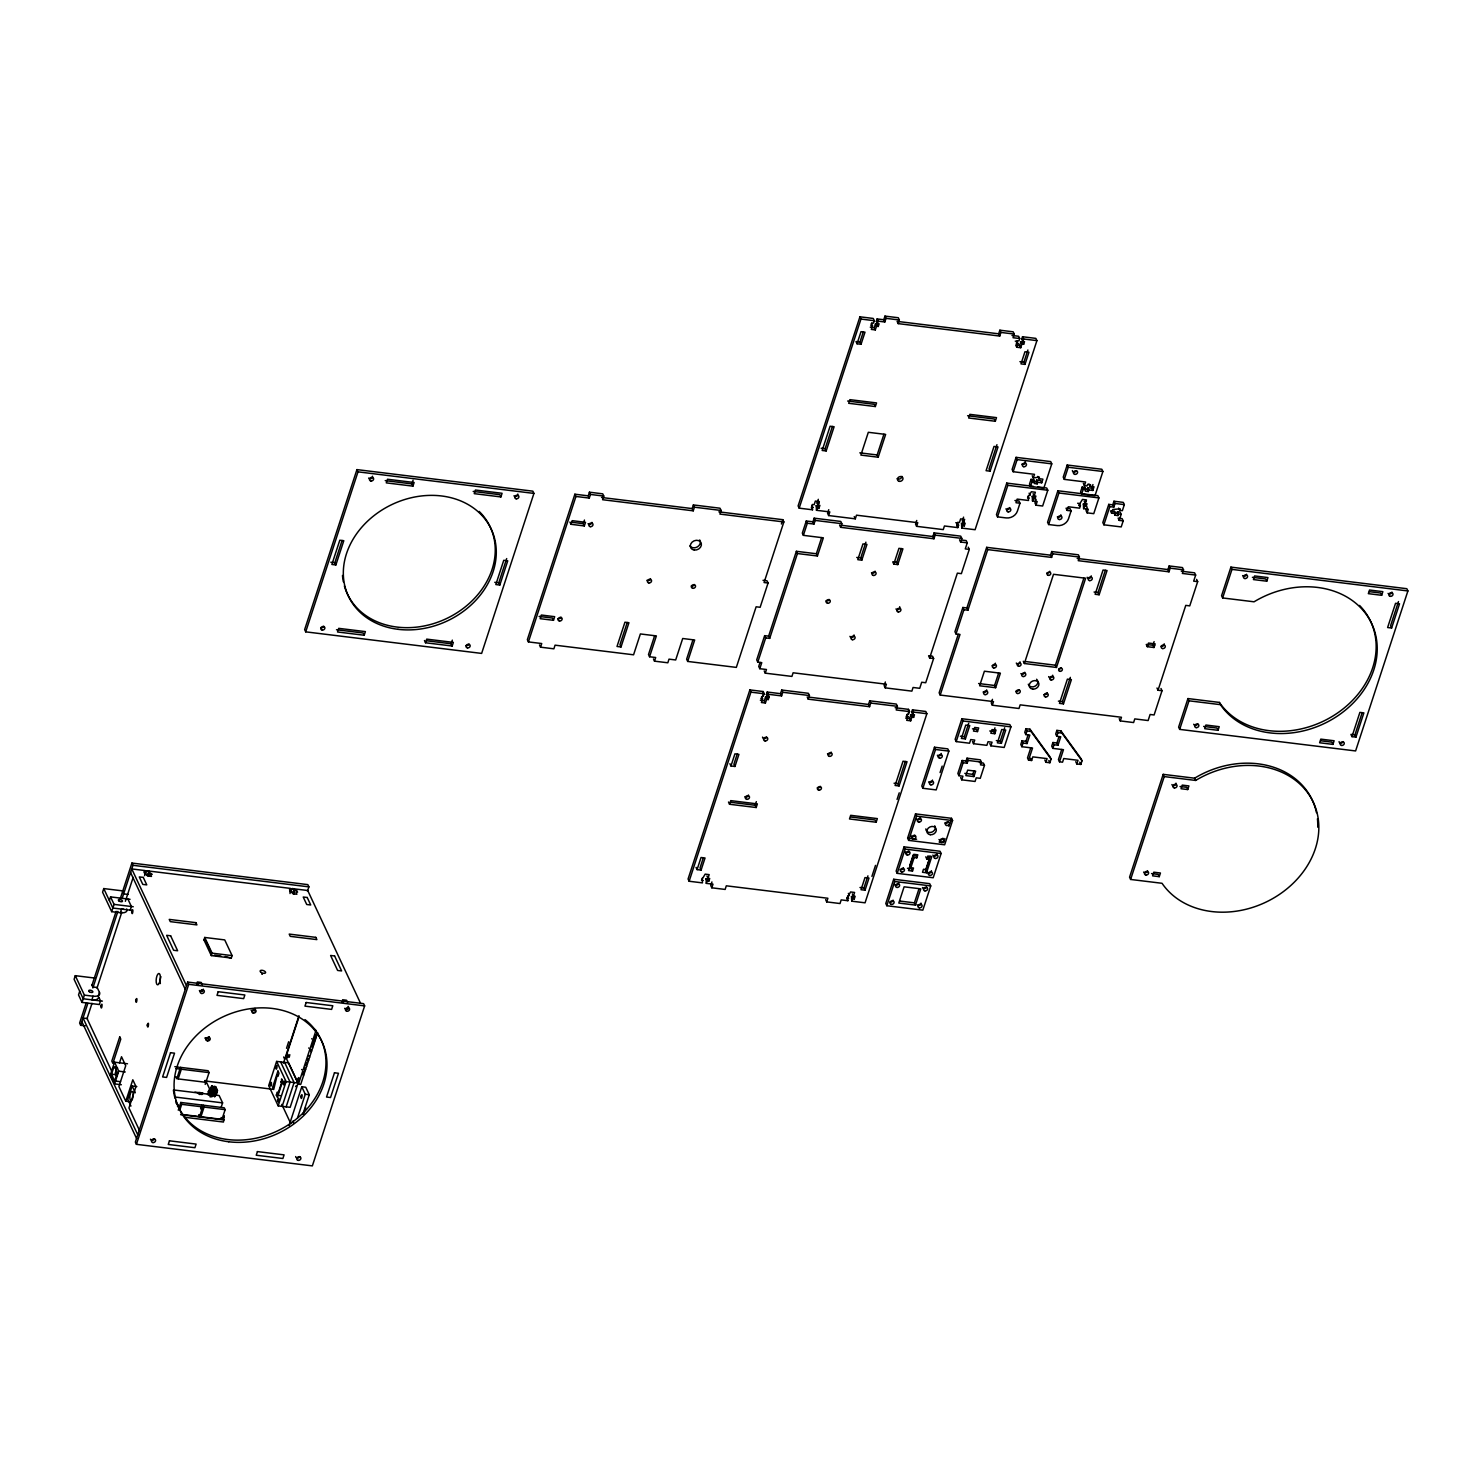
<?xml version="1.0" encoding="UTF-8"?>
<svg xmlns="http://www.w3.org/2000/svg" width="1482" height="1482" viewBox="0 0 1482 1482"><rect width="100%" height="100%" fill="white"/><g stroke="black" fill="none" stroke-linecap="round" stroke-linejoin="round"><path stroke-width="1.5" d="M314.814 1029.305L314.906 1030.398M292.158 1122.615L293.084 1121.096L293.621 1122.745M95.274 978.12L75.286 975.675L74.1 979.306L83.214 998.775L102.406 1001.128M123.747 891.015L103.759 888.57L102.573 892.201L111.687 911.671L120.338 912.727A9.318 4.261 18.1 0 0 126.73 908.929M79.713 991.291L78.527 994.922L82.029 1002.406L99.09 1004.5M109.372 900.556L110.557 896.906L130.046 899.296M82.029 1002.406L84.4 995.126L75.286 975.675M111.687 911.671L114.058 904.39L110.557 896.906M86.086 1003.277L79.62 1023.062L80.658 1025.303L85.234 1025.877M91.81 985.734L116.133 911.319M120.431 898.203L131.917 863.061L307.848 884.624L308.904 886.866L307.459 891.256M80.658 1025.303L87.846 1003.333M92.866 987.975L117.893 911.374M122.191 898.259L132.954 865.303L131.917 863.061M92.125 984.789L93.181 987.031L97.182 987.531L99.461 992.384A9.318 4.261 18.1 0 1 93.07 996.2L91.884 999.831A9.318 4.261 18.1 0 0 98.553 997.256M120.338 912.727L121.543 909.096A9.318 4.261 18.1 0 0 123.691 909.207M92.014 1003.333L87.049 1018.523L111.891 1071.579M96.978 988.123L121.82 912.134M125.359 901.297L133.158 877.4M98.257 996.034L99.461 992.384M99.35 1004.537L100.535 1000.887L98.794 997.145M130.194 910.152L131.379 906.521L127.878 899.037M144.625 875.695L145.106 870.564L131.768 868.934L186.473 985.715M148.96 871.045L148.478 876.177L148.96 871.045L290.509 888.403L290.027 893.535M127.508 1063.78L114.54 1062.186L110.39 1074.913L114.596 1083.898L121.339 1084.731M114.651 1080.952L111.502 1074.209L113.688 1067.559L115.17 1066.632L116.837 1074.283L114.651 1080.952L120.505 1081.675M119.486 1062.983L121.524 1056.74L125.729 1065.725L118.912 1086.565L125.785 1101.237L129.786 1101.737M114.596 1083.898L118.745 1071.171L114.54 1062.186M125.785 1101.237L132.806 1079.785L135.955 1086.528L128.953 1107.98L139.919 1131.396M136.826 1086.584L132.157 1086.01L127.804 1099.348L130.953 1106.072M187.658 982.084L135.362 1142.085L136.418 1144.326L312.35 1165.889L364.646 1005.889L363.609 1003.647L187.658 982.084L188.714 984.326L136.418 1144.326M356.94 469.609L304.644 629.609L305.7 631.851L481.631 653.414L533.928 493.413L532.872 491.172L356.94 469.609L357.996 471.85L305.7 631.851M203.942 939.866L204.738 937.458L224.727 939.903L232.1 955.612L231.303 958.039L211.315 955.594L203.942 939.866L205.276 940.033M335.877 564.957L343.805 540.708L339.804 540.226L331.875 564.457L335.877 564.957L334.839 562.715L342.101 540.485M211.315 955.594L212.111 953.167L204.738 937.458M205.201 1084.379L209.055 1072.616L208.165 1070.745L180.452 1067.355L176.821 1078.748L175.95 1076.877M204.998 1080.452L205.868 1082.323L178.155 1078.915L181.323 1069.226L180.452 1067.355M178.285 1110.222L180.804 1102.46L201.867 1105.035L202.756 1106.906L181.693 1104.331L180.804 1102.46M179.785 1110.148L181.693 1104.331M204.998 1082.582L205.665 1080.526L209.518 1088.751L208.851 1090.826M200.607 1108.925L201.867 1105.035M180.619 1114.279L199.588 1116.613L203.201 1105.202L224.264 1107.795L225.134 1109.666L221.967 1119.355L200.904 1116.78L200.033 1114.909M200.904 1116.78L204.09 1107.073L203.201 1105.202M208.184 1095.013L208.573 1093.809L207.424 1094.012M208.906 1094.513L211.685 1086.028L212.686 1086.158L210.444 1094.198M209.166 1095.031L211.685 1086.028M210.611 1092.512L212.686 1086.158M209.999 1096.828C209.722 1094.272 214.445 1085.973 212.778 1088.344M212.148 1092.197L213.519 1087.955M211 1096.958L214.686 1086.399L215.927 1087.047L214.686 1086.399M211.537 1096.513C212.815 1087.695 216.335 1088.14 212.537 1096.624M412.922 486.152L414.126 482.502L387.469 479.242L386.283 482.873L412.922 486.152L411.885 483.892L413.07 480.261M212.852 1093.29L214.927 1086.917M212.296 1096.106L214.371 1089.752M213.445 1094.55L215.52 1088.196L216.52 1088.325L214.279 1096.347M213.686 1095.087L215.52 1088.196M364.202 635.241L365.387 631.61L338.73 628.349L337.544 631.98L364.202 635.241L363.146 632.999L336.488 629.739M214.538 1096.884C214.816 1091.122 219.317 1086.602 216.224 1094.883M215.279 1096.476L217.372 1090.104M221.263 1106.924L222.596 1102.867L219.151 1095.531L174.098 1090.011M294.381 888.867L293.899 893.998L294.381 888.867L307.719 890.497L360.459 1003.11M223.504 1117.798L224.171 1115.742L223.467 1122.041L184.546 1117.261M276.615 1061.408L268.687 1085.658L278.171 1105.868L290.157 1107.332L298.086 1083.083L288.62 1062.872L276.615 1061.408L286.082 1081.619L278.171 1105.868M286.526 1048.274L288.657 1041.735M283.414 1063.261L298.956 1015.707M298.493 1018.449L285.804 1057.24L298.438 1084.176L300.698 1084.454L317.648 1032.621M276.319 1095.124L277.301 1092.086L278.005 1093.586L281.339 1083.416L281.617 1078.877L282.673 1081.119L277.375 1097.365L276.319 1095.124L280.32 1095.606M425.519 642.762L426.705 639.131L453.362 642.391L452.177 646.022L425.519 642.762L424.463 640.52M282.154 1106.35L290.083 1082.101L280.617 1061.89M286.156 1106.85L294.084 1082.601L284.618 1062.39M298.438 1084.176L316.036 1030.305M289.101 1125.56L301.772 1086.769L305.774 1087.251L309.275 1094.735L302.939 1114.131M452.177 646.022L451.121 643.781L452.306 640.15M297.53 1117.947L305.273 1094.253L301.772 1086.769M500.897 496.933L502.083 493.284L475.426 490.023L474.24 493.654L500.897 496.933L499.842 494.692L473.184 491.413M303.625 1113.834L305.663 1107.61M499.823 585.057L507.752 560.807L503.75 560.307L495.822 584.556L499.823 585.057L498.767 582.797L506.696 558.566M574.886 494.21L575.942 496.451L589.28 498.082L588.224 495.84L574.886 494.21L527.351 639.668L528.407 641.91L541.727 643.54L540.541 647.171L553.879 648.82L555.065 645.17L633.574 654.803L640.372 633.944L656.378 635.908L649.561 656.767L655.692 657.508L654.507 661.157L667.826 662.787L669.012 659.138L675.681 659.972L682.702 638.501L694.688 639.983L687.685 661.435L736.332 667.4L756.135 606.786L760.136 607.287L768.065 583.037L767.009 580.796L763.008 580.296M528.407 641.91L575.942 496.451M570.996 524.295L572.182 520.664L585.52 522.294L584.334 525.943L570.996 524.295L569.94 522.053M588.224 495.84L589.41 492.191L602.748 493.839L603.785 496.081L602.6 499.712L693.243 510.827L694.428 507.196L693.372 504.936L720.03 508.215L721.086 510.456L719.9 514.087L783.867 521.942L764.064 582.537L768.065 583.037M589.28 498.082L590.466 494.451L589.41 492.191M584.334 525.943L583.278 523.683L584.464 520.052M553.49 620.31L554.676 616.679L541.338 615.03L540.152 618.679L553.49 620.31L552.434 618.068L539.096 616.419M627.238 622.496L619.958 644.707L621.014 646.967L617.012 646.467L624.941 622.218L628.942 622.718L621.014 646.967M693.243 510.827L692.187 508.585L693.372 504.936M654.636 635.741L648.505 654.507L649.561 656.767M692.946 639.872L686.629 659.194L687.685 661.435M781.403 524.017L782.811 519.682L718.844 511.846M876.51 326.262L878.233 326.466L877.177 324.225L875.454 324.021L876.51 326.262L875.306 329.893L871.323 329.412L872.509 325.762L870.897 325.577L871.768 322.909L873.509 323.113L874.306 320.705L873.25 318.445L859.931 316.815L798.113 505.918L799.168 508.159L812.507 509.789L812.247 505.121M799.168 508.159L860.968 319.056L859.931 316.815M857.041 343.787L861.005 331.672L865.006 332.172L861.042 344.287L857.041 343.787L856.003 341.545L859.986 342.046L861.042 344.287M826.178 450.954L834.107 426.723L830.105 426.223L822.177 450.472L826.178 450.954L825.122 448.713L832.402 426.483M859.986 342.046L863.302 331.931M764.638 635.667L765.694 637.908L769.695 638.39L768.639 636.149L764.638 635.667L756.709 659.898L757.765 662.158L761.767 662.639L759.784 668.697L766.453 669.512L765.268 673.161L791.925 676.422L793.111 672.791L886.403 684.221L885.217 687.852L911.875 691.131L913.06 687.481L919.729 688.315L921.711 682.239L925.713 682.739L933.623 658.49L932.586 656.248L928.584 655.748L929.64 658.008L933.623 658.49M757.765 662.158L765.694 637.908M766.602 699.374L768.324 699.578L767.268 697.337L765.546 697.114L766.602 699.374L765.397 703.005L761.415 702.524L762.6 698.874L760.859 698.67L764.267 693.78L763.211 691.538L749.873 689.908L688.074 879.011L689.13 881.253L702.449 882.883L702.19 878.215M760.062 662.417L758.728 666.455L759.784 668.697M768.639 636.149L796.371 551.304L816.36 553.749L817.416 555.991L797.427 553.546L796.371 551.304M806.282 520.997L807.32 523.239L813.988 524.054L812.933 521.812L806.282 520.997L802.318 533.112L803.374 535.354L823.362 537.818L817.416 555.991M689.13 881.253L750.929 692.15L749.873 689.908M769.695 638.39L797.427 553.546M803.374 535.354L807.32 523.239M697.077 869.619L701.042 857.504L705.043 857.985L701.079 870.119L697.077 869.619L696.04 867.378M730.959 765.972L734.924 753.856L738.925 754.357L734.961 766.472L730.959 765.972L729.904 763.73M875.306 329.893L874.269 327.652L875.454 324.021M878.233 326.466L879.104 323.798L877.381 323.595L876.325 321.353L877.122 318.926L883.772 319.741L884.828 321.983L878.159 321.168L877.122 318.926M816.23 505.621L817.286 507.863L819.027 508.067L817.971 505.825L816.23 505.621L816.489 510.29L829.827 511.92L828.642 515.551L855.299 518.83L856.485 515.18L917.784 522.701L916.598 526.332L943.256 529.611L944.442 525.98L957.78 527.611L958.576 525.184L957.52 522.942L955.779 522.72M819.027 508.067L819.898 505.399L818.157 505.195L817.101 502.954L818.305 499.304M816.489 510.29L817.286 507.863M817.971 505.825L819.342 501.564L815.359 501.064L814.155 504.714L812.432 504.491L811.451 507.548L812.507 509.789M877.177 324.225L878.159 321.168M812.933 521.812L814.137 518.181L840.794 521.442L841.832 523.683L840.646 527.314L933.956 538.763L935.142 535.132L934.086 532.872L960.744 536.151L961.799 538.392L960.614 542.023L967.264 542.838L965.282 548.896L969.284 549.396L961.373 573.645L957.372 573.145L929.64 658.008M703.339 857.763L700.041 867.859L701.079 870.119M737.202 754.116L733.905 764.23L734.961 766.472M813.988 524.054L815.174 520.423L814.137 518.181M883.772 319.741L884.976 316.111L898.296 317.741L899.352 319.982L898.166 323.613L999.72 336.062L1000.906 332.431L999.868 330.19L1013.188 331.82L1014.244 334.061L1013.058 337.711L1019.709 338.526L1018.931 340.953L1017.189 340.73L1016.319 343.398L1017.912 343.602L1016.726 347.233L1020.727 347.714L1021.913 344.083L1020.857 341.842L1022.599 342.046L1023.654 344.306L1021.913 344.083M763.211 691.538L763.471 696.207M884.828 321.983L886.014 318.352L884.976 316.111M729.533 804.263L730.719 800.632L757.376 803.892L756.191 807.523L729.533 804.263L728.496 802.021M706.062 878.696L707.118 880.938L708.841 881.142L707.785 878.9L706.062 878.696L706.321 883.365L712.99 884.18L711.805 887.811L725.124 889.441L726.31 885.81L827.882 898.259L826.697 901.89L840.016 903.538L841.202 899.889L847.871 900.704L847.611 896.036M765.397 703.005L764.36 700.764L765.546 697.114M768.324 699.578L769.195 696.91L767.472 696.707L766.416 694.465L767.213 692.038L780.532 693.669L781.588 695.91L768.25 694.28L767.213 692.038M706.321 883.365L707.118 880.938M707.785 878.9L709.174 874.639L705.173 874.139L701.523 880.252L703.246 880.456M767.268 697.337L768.25 694.28M828.771 509.678L827.586 513.309L828.642 515.551M708.841 881.142L709.711 878.474L707.988 878.27L706.933 876.029M816.36 553.749L821.639 537.577M711.934 881.938L710.749 885.569L711.805 887.811M780.532 693.669L781.718 690.038L808.375 693.298L809.431 695.54L808.246 699.171L869.563 706.692L870.749 703.061L869.693 700.819L896.351 704.08L897.407 706.321L896.202 709.971L909.54 711.601L906.15 716.473L907.873 716.695L906.688 720.326L910.689 720.808L911.875 717.177L910.819 714.935L912.56 715.139L913.616 717.381L911.875 717.177M875.343 406.55L876.547 402.919L849.89 399.658L848.686 403.289L875.343 406.55L874.306 404.308L847.648 401.048M781.588 695.91L782.774 692.279L781.718 690.038M756.191 807.523L755.153 805.282L756.339 801.651M878.196 457.216L885.643 434.411L868.322 432.299L860.875 455.085L878.196 457.216L877.159 454.955L883.92 434.245M861.802 560.177L866.951 544.413L862.95 543.931L857.8 559.677L861.802 560.177L860.746 557.936L865.896 542.171M893.794 564.086L898.944 548.34L902.927 548.822L897.777 564.586L893.794 564.086L892.738 561.845L896.74 562.345L897.777 564.586M896.74 562.345L901.241 548.544M916.747 520.46L915.561 524.091L916.598 526.332M869.563 706.692L868.508 704.45L869.693 700.819M999.72 336.062L998.664 333.82L999.868 330.19M885.347 681.979L884.161 685.61L885.217 687.852M933.956 538.763L932.9 536.521L934.086 532.872M961.522 523.424L962.578 525.665L964.3 525.888L963.244 523.646L961.522 523.424L961.781 528.092L975.1 529.722L1036.918 340.619L1035.862 338.378L1022.524 336.747L1021.746 339.174L1022.784 341.416L1024.525 341.638L1023.654 344.306M964.3 525.888L965.171 523.22L963.448 522.998L962.392 520.756L963.578 517.125M1020.727 347.714L1019.672 345.473L1020.857 341.842M995.311 421.259L996.497 417.628L969.839 414.349L968.654 417.998L995.311 421.259L994.255 419.017L967.598 415.738M961.781 528.092L962.578 525.665M963.244 523.646L964.634 519.367L960.632 518.885L959.447 522.516L957.705 522.294L956.724 525.35L957.78 527.611M1022.599 342.046L1023.58 338.989L1022.524 336.747M895.165 707.711L908.485 709.359L908.744 714.028M847.871 900.704L846.815 898.462L850.594 891.96L854.595 892.46L853.206 896.721L854.262 898.981L852.52 898.759L851.483 896.517L853.206 896.721M996.96 444.693L989.031 468.923L990.087 471.183L986.086 470.683L994.014 446.434L998.016 446.934L990.087 471.183M1024.988 364.387L1028.953 352.253L1024.951 351.771L1020.987 363.887L1024.988 364.387L1023.932 362.145L1027.897 350.011M851.483 896.517L851.742 901.186L865.062 902.816L926.861 713.713L925.824 711.471L912.486 709.841L911.689 712.268L912.745 714.509L914.487 714.732L913.616 717.381M910.689 720.808L909.633 718.566L910.819 714.935M876.158 822.232L877.344 818.601L850.687 815.322L849.501 818.972L876.158 822.232L875.102 819.991L850.668 816.99M851.742 901.186L852.52 898.759M912.56 715.139L913.542 712.082L912.486 709.841M854.262 898.981L855.133 896.314L853.391 896.091L852.354 893.85M865.025 890.2L868.989 878.085L864.988 877.603L861.023 889.719L865.025 890.2L863.969 887.959L867.933 875.843M899.092 785.96L907.021 761.711L903.02 761.229L895.091 785.479L899.092 785.96L898.055 783.719L905.317 761.489M871.916 876.381L875.51 865.395M897.073 799.428L899.222 792.833M962.874 607.472L963.93 609.713L967.931 610.195L966.875 607.953L962.874 607.472L954.945 631.702L956.001 633.963L960.003 634.444L940.199 695.058L993.514 701.597L992.329 705.228L1018.986 708.489L1020.172 704.858L1121.466 717.269L1120.281 720.919L1133.6 722.549L1134.786 718.9L1148.124 720.548L1150.106 714.472L1154.108 714.972L1162.018 690.723L1160.98 688.482M956.001 633.963L963.93 609.713M1033.417 486.374L1006.76 483.095L996.46 514.625L997.516 516.866L1006.167 517.922A9.318 7.614 -25.1 0 0 1017.412 511.105L1019.987 503.232L1018.931 500.99L1014.929 500.49M958.243 634.37L939.143 692.816L940.199 695.058M966.875 607.953L986.679 547.34L1050.534 555.176L1051.59 557.417L987.734 549.6L986.679 547.34M1037.715 482.28L1037.196 483.854L1034.269 483.502L1033.732 479.686L1031.064 479.353L1029.471 484.206L1030.527 486.448L1043.847 488.078L1051.775 463.847L1050.719 461.587L1016.078 457.345L1012.113 469.461L1013.169 471.721L1034.492 474.333L1033.306 477.964L1039.419 477.074L1038.901 478.649L1042.902 479.149L1041.716 482.78L1037.715 482.28L1036.659 480.038L1040.66 480.538L1041.716 482.78M997.516 516.866L1007.816 485.336L1006.76 483.095M967.931 610.195L987.734 549.6M1013.169 471.721L1017.134 459.587L1016.078 457.345M934.475 747.224L921.804 786.016L922.86 788.276L936.179 789.906L948.869 751.115L947.813 748.873L934.475 747.224L935.531 749.484L922.86 788.276M893.702 879.252L885.791 903.501L886.829 905.743L922.823 910.152L930.752 885.921L929.696 883.661L893.702 879.252L894.758 881.494L886.829 905.743M904.076 846.852L896.147 871.083L897.203 873.343L933.197 877.752L941.107 853.502L940.07 851.261L904.076 846.852L905.132 849.093L897.203 873.343M907.614 838.145L915.524 813.896L951.518 818.305L952.574 820.546L944.645 844.796L908.651 840.387L907.614 838.145L916.598 839.238M908.651 840.387L916.58 816.137L915.524 813.896M1030.527 486.448L1032.12 481.594L1031.064 479.353M1033.732 479.686L1033.213 481.261L1036.14 481.613L1037.196 483.854M1028.249 495.822L1028.508 500.49L1017.171 499.101L1015.985 502.731L1019.987 503.232M1029.305 498.063L1027.563 497.859L1031.361 491.765L1035.362 492.246L1033.973 496.526L1035.029 498.767L1033.287 498.563L1032.25 496.303L1033.973 496.526M913.116 855.262L909.781 865.451L910.837 867.692L913.505 868.026L912.504 871.045L908.503 870.564L913.82 854.317L917.821 854.818L916.821 857.837L914.153 857.504L913.116 855.262L915.765 855.596L916.821 857.837M940.07 772.567L942.182 766.101M1036.14 481.613L1036.659 480.038M910.837 867.692L914.153 857.504M1032.25 496.303L1032.509 500.972L1037.178 501.546L1035.974 505.195L1042.643 506.01L1047.793 490.246L1046.737 488.004L1037.863 486.911M1032.509 500.972L1033.287 498.563M961.892 718.733L955.149 739.333L956.205 741.593L969.543 743.223L970.729 739.574L974.73 740.074L973.526 743.705L986.864 745.335L988.049 741.704L992.051 742.204L990.865 745.835L1004.185 747.465L1010.928 726.865L1009.872 724.605L961.892 718.733L962.948 720.974L956.205 741.593M1035.029 498.767L1035.899 496.1L1034.177 495.896L1033.121 493.636M1036.122 499.304L1034.936 502.935L1035.974 505.195M965.393 738.925L969.747 725.587L965.745 725.106L961.392 738.444L965.393 738.925L964.337 736.684L968.691 723.346M929.492 859.393L926.824 859.06L927.806 856.04L931.808 856.522L926.509 872.768L922.508 872.268L923.49 869.249L926.157 869.582L929.492 859.393L928.436 857.152M915.468 905.094L920.785 888.848L904.113 886.81L898.814 903.057L915.468 905.094L914.413 902.853L919.062 888.644M930.103 856.318L925.453 870.527L926.509 872.768M962.114 760.488L963.152 762.73L967.153 763.23L966.097 760.988L962.114 760.488L957.872 773.456L958.91 775.697L962.911 776.197L961.725 779.828L975.063 781.459L976.249 777.828L980.25 778.328L984.474 765.342L983.437 763.1L979.435 762.619M958.91 775.697L963.152 762.73M966.097 760.988L967.024 758.191L980.343 759.821L981.399 762.063L980.491 764.86L984.474 765.342M967.153 763.23L968.061 760.433L967.024 758.191M977.49 731.589L978.676 727.958L974.693 727.458L973.489 731.089L977.49 731.589L976.453 729.348L972.451 728.848M1087.232 506.974L1086.047 510.605L1087.103 512.846L1093.753 513.661L1098.903 497.915L1097.866 495.673L1057.87 490.764L1047.57 522.275L1048.626 524.535L1057.296 525.591A9.318 7.614 -25.1 0 0 1068.522 518.774L1071.097 510.901L1070.06 508.641L1066.058 508.159L1067.096 510.401L1071.097 510.901M995.645 687.722L1000.387 673.18L984.4 671.216L979.639 685.777L995.645 687.722L994.589 685.481L998.664 673.013M944.905 838.516L943.589 842.554L939.088 841.998M948.869 826.382L951.518 818.305M1088.825 489.949L1088.307 491.524L1085.38 491.172L1084.843 487.356L1082.175 487.022L1080.6 491.876L1081.638 494.117L1094.976 495.748L1102.904 471.498L1101.848 469.257L1067.188 465.015L1063.224 477.13L1064.28 479.371L1085.602 482.002L1084.416 485.633L1087.084 485.948L1087.603 484.373L1090.53 484.744L1090.011 486.318L1094.012 486.8L1092.827 490.449L1088.825 489.949L1087.769 487.708L1091.771 488.189L1092.827 490.449M1048.626 524.535L1058.926 493.006L1057.87 490.764M992.458 699.337L991.273 702.987L992.329 705.228M1064.28 479.371L1068.244 467.256L1067.188 465.015M973.878 776.587L975.656 771.14L967.653 770.158L965.875 775.605L973.878 776.587L972.822 774.345L974.007 770.714M1050.534 555.176L1051.72 551.545L1078.377 554.805L1079.433 557.047L1078.248 560.678L1169.002 571.811L1170.187 568.18L1169.15 565.939L1182.469 567.569L1183.525 569.81L1182.34 573.441L1195.659 575.072L1193.677 581.148L1197.678 581.629L1189.75 605.879L1185.767 605.378L1158.035 690.242L1162.018 690.723M994.83 733.72L996.015 730.07L992.014 729.589L990.828 733.22L994.83 733.72L993.774 731.46L994.959 727.829M1051.59 557.417L1052.776 553.786L1051.72 551.545M1067.096 510.401L1068.3 506.77L1079.618 508.159L1080.415 505.733L1079.359 503.491L1077.636 503.269M1024.358 663.51L1053.517 574.294L1085.639 578.239L1056.481 667.456L1024.358 663.51L1023.302 661.268M1001.387 743.334L1005.741 730.015L1001.739 729.514L997.386 742.852L1001.387 743.334L1000.331 741.093L1004.685 727.755M1081.638 494.117L1083.231 489.264L1082.175 487.022M1084.843 487.356L1084.324 488.93L1087.251 489.282L1088.307 491.524M1087.251 489.282L1087.769 487.708M1083.361 503.973L1084.416 506.214L1086.139 506.436L1085.102 504.195L1083.361 503.973L1083.62 508.641L1088.288 509.215L1087.103 512.846M1083.62 508.641L1084.416 506.214M1086.139 506.436L1087.01 503.769L1085.287 503.547L1086.473 499.916L1082.471 499.434L1078.674 505.51L1080.415 505.733M1091.771 488.189L1092.956 484.558M1021.987 740.833L1020.802 744.464L1021.858 746.706L1032.528 748.021L1028.564 760.136L1031.62 760.507L1032.806 756.876L1047.07 758.617L1045.884 762.267L1049.886 762.748L1051.071 759.117L1050.016 756.876L1029.953 729.2L1025.952 728.699L1024.766 732.33L1025.822 734.59L1029.823 735.072L1027.045 743.556L1023.043 743.075L1021.987 740.833L1025.989 741.315L1027.045 743.556M1021.858 746.706L1023.043 743.075M1025.822 734.59L1027.007 730.941L1025.952 728.699M1025.989 741.315L1028.063 734.942M1056.481 667.456L1055.425 665.214L1083.861 578.165M1108.777 504.38L1109.814 506.622L1113.816 507.122L1112.76 504.862L1108.777 504.38L1102.83 522.553L1103.886 524.813L1121.207 526.925L1123.189 520.867L1122.133 518.626L1118.132 518.126L1119.188 520.386L1123.189 520.867M1030.805 747.78L1027.508 757.895L1028.564 760.136M1103.886 524.813L1109.814 506.622M1112.76 504.862L1113.964 501.231L1123.282 502.379L1124.338 504.621L1122.356 510.679L1119.688 510.364L1118.632 508.104M1119.188 520.386L1121.17 514.328L1120.114 512.068L1117.447 511.753L1117.984 515.569L1115.057 515.217L1115.576 513.624L1111.574 513.143L1112.76 509.512L1120.207 508.789L1119.688 510.364M1113.816 507.122L1115.001 503.472L1113.964 501.231M1115.057 515.217L1114.52 511.383L1110.518 510.901L1111.574 513.143M1117.984 515.569L1117.447 511.753M1063.465 703.857L1071.393 679.627L1067.392 679.127L1059.463 703.376L1063.465 703.857L1062.409 701.616L1070.337 677.367M1099.125 594.764L1107.054 570.514L1103.053 570.033L1095.124 594.282L1099.125 594.764L1098.069 592.522L1105.331 570.292M1052.924 742.501L1051.738 746.131L1052.794 748.373L1063.465 749.688L1059.5 761.804L1062.557 762.193L1063.743 758.543L1078.007 760.303L1076.821 763.934L1080.823 764.434L1082.008 760.785L1080.952 758.543L1060.89 730.867L1056.888 730.385L1055.703 734.016L1056.759 736.258L1060.76 736.758L1057.981 745.242L1053.98 744.742L1052.924 742.501L1056.925 742.982L1057.981 745.242M1052.794 748.373L1053.98 744.742M1056.759 736.258L1057.944 732.627L1056.888 730.385M1056.925 742.982L1059 736.628M1061.742 749.466L1058.444 759.562L1059.5 761.804M1169.002 571.811L1167.946 569.57L1169.15 565.939M1147.309 646.689L1148.494 643.058L1155.163 643.873L1153.978 647.504L1147.309 646.689L1146.253 644.448L1152.922 645.263L1153.978 647.504M1152.922 645.263L1154.108 641.632M1163.185 774.345L1129.562 877.196L1130.618 879.456L1162.036 883.291A86.049 70.302 -25.1 0 0 1275.131 897.166A86.049 70.302 -25.1 0 0 1308.754 794.296A86.049 70.302 -25.1 0 0 1195.659 780.44L1164.241 776.587L1163.185 774.345L1194.603 778.198A86.049 70.302 -25.1 0 1 1316.479 812.655M1187.953 698.559L1178.616 727.143L1179.672 729.385L1355.604 750.948L1407.9 590.947L1406.844 588.706L1230.912 567.124L1221.576 595.708L1222.631 597.95L1254.05 601.803A86.049 70.302 -25.1 0 1 1367.145 615.66A86.049 70.302 -25.1 0 1 1333.522 718.529A86.049 70.302 -25.1 0 1 1220.427 704.654L1189.009 700.819L1187.953 698.559L1219.371 702.412A86.049 70.302 -25.1 0 0 1337.69 712.898A86.049 70.302 -25.1 0 0 1359.55 605.434M1130.618 879.456L1164.241 776.587M1179.672 729.385L1189.009 700.819M1222.631 597.95L1231.968 569.384L1230.912 567.124M1159.257 876.659L1160.443 873.009L1153.793 872.194L1152.588 875.843L1159.257 876.659L1158.202 874.417L1151.551 873.583M1187.73 789.554L1188.916 785.923L1182.247 785.108L1181.061 788.739L1187.73 789.554L1186.674 787.312L1180.005 786.497M1218.037 730.311L1219.223 726.68L1205.903 725.031L1204.718 728.681L1218.037 730.311L1216.981 728.07L1203.662 726.421M1266.777 581.203L1267.962 577.572L1254.624 575.942L1253.439 579.573L1266.777 581.203L1265.721 578.962L1252.401 577.332M1332.929 744.39L1334.115 740.759L1320.795 739.129L1319.61 742.76L1332.929 744.39L1331.873 742.149L1320.777 740.778M1381.669 595.301L1382.854 591.651L1369.516 590.021L1368.331 593.652L1381.669 595.301L1380.613 593.041L1369.498 591.688M1351.973 736.647L1359.883 712.397L1363.885 712.879L1355.956 737.128L1351.973 736.647L1350.917 734.387L1354.918 734.887L1355.956 737.128M1354.918 734.887L1362.18 712.657M1398.489 601.544L1390.561 625.793L1391.617 628.035L1387.615 627.534L1395.544 603.304L1399.545 603.785L1391.617 628.035M315.036 1035.196L315.166 1036.826L315.203 1035.492M312.017 1044.421C312.387 1048.886 311.961 1040.79 313.332 1045.829M296.363 1085.602L295.585 1086.621M289.805 1054.665L289.249 1057.259M303.05 1072.542L303.217 1073.69M306.181 1064.521L306.422 1063.335M886.014 318.352L899.352 319.982M1000.906 332.431L1014.244 334.061M998.664 333.82L897.11 321.372L898.166 323.613M1012.002 335.451L1018.671 336.284L1019.709 338.526M860.968 319.056L874.306 320.705M1023.58 338.989L1036.918 340.619M876.325 321.353L878.048 321.557M1021.746 339.174L1023.469 339.378M1015.263 341.156L1016.874 341.342L1017.912 343.602M870.267 327.17L874.269 327.652M1019.672 345.473L1015.67 344.991L1016.726 347.233M1019.931 361.645L1023.932 362.145M1017.134 459.587L1051.775 463.847M1068.244 467.256L1102.904 471.498M821.139 448.231L825.122 448.713M859.819 452.844L877.159 454.955M1032.12 481.594L1034.769 481.928M1083.231 489.264L1085.898 489.597M1007.816 485.336L1047.793 490.246M1058.926 493.006L1098.903 497.915M1115.001 503.472L1124.338 504.621M1085.973 501.527L1084.231 501.305L1085.287 503.547M1114.001 512.957L1116.928 513.328M1118.502 513.995L1121.17 514.328M817.101 502.954L818.842 503.158M962.392 520.756L964.115 520.979M811.562 507.159L813.285 507.381M956.835 524.961L958.576 525.184M1231.968 569.384L1407.9 590.947M815.174 520.423L841.832 523.683M935.142 535.132L961.799 538.392M590.466 494.451L603.785 496.081M694.428 507.196L721.086 510.456M841.869 525.35L932.9 536.521M961.781 540.059L966.227 540.597L967.264 542.838M601.544 497.47L692.187 508.585M1052.776 553.786L1079.433 557.047M1170.187 568.18L1183.525 569.81M1077.192 558.436L1167.946 569.57M1181.284 571.2L1194.603 572.83L1195.659 575.072M357.996 471.85L533.928 493.413M385.227 480.631L411.885 483.892M572.163 522.331L583.278 523.683M856.744 557.436L860.746 557.936M1094.068 592.022L1098.069 592.522M330.838 562.215L334.839 562.715M494.766 582.315L498.767 582.797M1025.6 661.546L1055.425 665.214M978.602 683.517L994.589 685.481M1058.407 701.134L1062.409 701.616M426.686 640.78L451.121 643.781M782.774 692.279L809.431 695.54M870.749 703.061L897.407 706.321M809.468 697.207L868.508 704.45M750.929 692.15L764.267 693.78M913.542 712.082L926.861 713.713M766.416 694.465L768.139 694.669L769.195 696.91M911.689 712.268L913.431 712.472M962.948 720.974L1010.928 726.865M1057.944 732.627L1061.946 733.108L1082.008 760.785M1027.007 730.941L1031.009 731.441L1051.071 759.117M760.359 700.264L764.36 700.764M905.632 718.085L909.633 718.566M989.772 730.978L993.774 731.46M960.336 736.202L964.337 736.684M996.33 740.611L1000.331 741.093M935.531 749.484L948.869 751.115M968.061 760.433L981.399 762.063M964.819 773.363L972.822 774.345M894.054 783.218L898.055 783.719M916.58 816.137L952.574 820.546M730.7 802.281L755.153 805.282M905.132 849.093L941.107 853.502M907.466 868.322L911.449 868.804L912.504 871.045M894.758 881.494L930.752 885.921M859.968 887.477L863.969 887.959M899.833 901.056L914.413 902.853M846.926 898.073L848.667 898.296M132.954 865.303L308.904 886.866M145.81 872.064L144.069 871.861L147.496 875.936L151.497 876.436L150.442 874.195L152.164 874.399L149.663 872.546M291.213 889.885L289.49 889.682L292.917 893.776L296.9 894.257L295.863 892.016L297.586 892.22L296.808 890.571L295.085 890.367M128.119 894.424L123.617 893.868L122.58 891.627M114.058 904.39L133.25 906.743M132.065 910.393L112.873 908.04L103.759 888.57M212.111 953.167L232.1 955.612M214.427 955.205L220.929 956.001M225.264 956.52L231.303 958.039M196.606 983.992L198.329 984.196L197.273 981.955L201.274 982.455L202.33 984.696M341.879 1001.795L343.62 1002.017L342.564 999.757L346.566 1000.257L347.603 1002.499M188.714 984.326L364.646 1005.889M84.4 995.126L93.07 996.2M87.494 1018.579L83.048 1018.041L137.752 1134.804M206.091 1039.901L205.201 1038.03L207.869 1038.345L208.758 1040.216M174.839 1066.669L179.118 1067.188L179.989 1069.059L175.728 1068.541M286.082 1081.619L298.086 1083.083M181.323 1069.226L209.055 1072.616M280.635 1081.916L284.637 1082.397M113.688 1067.559L117.578 1068.022M205.09 1080.971L272.614 1089.251M118.745 1071.171L125.229 1071.968M305.273 1094.253L309.275 1094.735M111.502 1074.209L115.392 1074.691M211.926 1086.547L212.926 1086.677M215.779 1088.714L216.78 1088.844M213.612 1090.141L214.612 1090.27M216.613 1090.511L217.613 1090.641M194.939 1092.141L202.941 1093.123M175.284 1097.069L222.596 1102.867M204.09 1107.073L225.134 1109.666M180.637 1114.649L224.153 1119.966M313.499 1041.049L314.332 1042.754M310.479 1050.293L311.313 1051.998M1196.622 579.388L1197.678 581.629M1219.371 702.412L1220.427 704.654M1114.52 511.383L1115.576 513.624M1088.955 484.077L1090.011 486.318M1083.361 483.391L1084.416 485.633M1153.515 643.447L1154.571 645.689M1156.979 688L1158.035 690.242M1194.603 778.198L1195.659 780.44M1037.845 476.407L1038.901 478.649M1032.25 475.722L1033.306 477.964M1029.119 493.154L1030.175 495.396M1119.225 718.659L1120.281 720.919M1079.767 762.174L1080.823 764.434M871.453 323.521L872.509 325.762M1075.765 761.692L1076.821 763.934M1060.89 730.867L1061.946 733.108M968.228 547.154L969.284 549.396M959.558 539.781L960.614 542.023M1048.83 760.507L1049.886 762.748M1044.829 760.007L1045.884 762.267M1029.953 729.2L1031.009 731.441M1030.564 758.265L1031.62 760.507M989.809 743.593L990.865 745.835M972.488 741.463L973.526 743.705M854.243 516.588L855.299 518.83M960.669 777.587L961.725 779.828M839.59 525.073L840.646 527.314M908.485 709.359L909.54 711.601M906.817 714.435L907.873 716.695M782.811 519.682L783.867 521.942M925.768 856.818L926.824 859.06M807.19 696.929L808.246 699.171M764.212 670.901L765.268 673.161M761.544 696.633L762.6 698.874M848.352 893.368L849.408 895.61M825.641 899.648L826.697 901.89M653.451 658.897L654.507 661.157M539.485 644.929L540.541 647.171M348.159 1006.352L347.9 1009.279M315.61 1035.029L316.333 1036.603M314.888 1037.215L315.629 1038.789M314.592 1038.104L315.333 1039.679M314.629 1041.865L313.758 1039.493M312.887 1043.365L313.61 1044.94M311.868 1046.44L312.609 1048.015M310.868 1049.534L311.609 1051.09M308.849 1055.684L309.59 1057.259M307.848 1058.759L308.589 1060.334M307.552 1059.667L308.293 1061.223M306.552 1062.742L307.293 1064.317M305.829 1064.928L306.57 1066.484M305.57 1069.578L304.755 1067.781M304.532 1068.892L305.273 1070.467M303.532 1071.968L304.273 1073.542M302.81 1074.154L303.551 1075.728M283.673 1056.981L284.729 1059.222M254.552 1010.039L255.441 1011.91M205.665 940.866L211.315 952.926M281.784 1104.386L290.787 1123.578M201.904 989.976L202.608 991.477M130.583 872.565L185.287 989.346M221.096 1117.484L221.967 1119.355M198.699 1114.742L199.588 1116.613M177.284 1077.043L178.155 1078.915M132.157 1086.01L135.307 1092.753M81.862 1021.672L136.548 1138.454M1076.469 470.554A2.149 1.76 -25.1 0 1 1072.375 470.554M1060.834 514.773A2.149 1.76 -25.1 0 1 1057.296 516.922M898.555 882.679A2.149 1.76 -25.1 0 1 896.999 885.087A2.149 1.76 -25.1 0 1 894.498 884.087M926.509 887.051A2.149 1.76 -25.1 0 1 922.489 887.514M920.989 903.094A2.149 1.76 -25.1 0 1 917.136 904.891M893.053 900.111A2.149 1.76 -25.1 0 1 889.885 902.038M936.957 854.169A2.149 1.76 -25.1 0 1 932.845 855.095M931.363 870.675A2.149 1.76 -25.1 0 1 929.807 873.065A2.149 1.76 -25.1 0 1 927.306 872.064M908.892 851.224A2.149 1.76 -25.1 0 1 904.798 851.205M903.427 867.711A2.149 1.76 -25.1 0 1 900.241 869.638M942.867 838.182A2.149 1.76 -25.1 0 1 938.958 839.534M914.802 835.237A2.149 1.76 -25.1 0 1 910.708 835.218M920.359 817.323A2.149 1.76 -25.1 0 1 916.506 819.138M948.332 821.695A2.149 1.76 -25.1 0 1 944.812 822.899M934.716 825.826A4.872 3.983 -25.1 0 1 931.659 832.199A4.872 3.983 -25.1 0 1 925.842 828.883M932.474 780.088A2.149 1.76 -25.1 0 1 928.621 781.885M941.2 753.412A2.149 1.76 -25.1 0 1 937.328 755.227M479.168 511.42A78.879 64.448 -25.1 0 1 451.862 615.827A78.879 64.448 -25.1 0 1 344.38 585.946M343.379 581.833A78.879 64.448 -25.1 0 1 342.472 575.461M517.792 494.043A2.149 1.76 -25.1 0 1 513.939 495.859M372.519 476.241A2.149 1.76 -25.1 0 1 368.647 478.056M323.761 626.275A2.149 1.76 -25.1 0 1 320.668 627.72M469.034 644.096A2.149 1.76 -25.1 0 1 465.941 645.541M305.014 1019.616A78.879 64.448 -25.1 0 1 287.008 1125.69A78.879 64.448 -25.1 0 1 175.728 1100.422M175.098 1098.421A78.879 64.448 -25.1 0 1 173.413 1090.067M348.566 1006.982A2.149 1.76 -25.1 0 1 344.658 1008.334M203.293 989.179A2.149 1.76 -25.1 0 1 199.366 990.513M154.48 1138.75A2.149 1.76 -25.1 0 1 150.442 1139.213M299.753 1156.553A2.149 1.76 -25.1 0 1 295.678 1156.553M1025.192 461.532A2.149 1.76 -25.1 0 1 1021.839 464.107M1009.779 507.566A2.149 1.76 -25.1 0 1 1005.87 508.919M1317.442 818.824A86.049 70.302 -25.1 0 1 1317.739 827.197M1147.568 870.731A2.149 1.76 -25.1 0 1 1143.641 872.064M1175.967 783.163A2.149 1.76 -25.1 0 1 1174.429 785.553A2.149 1.76 -25.1 0 1 1171.91 784.552M1391.95 592.059A2.149 1.76 -25.1 0 1 1388.041 593.411M1246.547 574.238A2.149 1.76 -25.1 0 1 1242.62 575.572M1343.137 741.63A2.149 1.76 -25.1 0 1 1339.061 741.63M1197.734 723.809A2.149 1.76 -25.1 0 1 1193.695 724.253M694.41 584.501A2.149 1.76 -25.1 0 1 691.316 585.946M650.505 578.628A2.149 1.76 -25.1 0 1 646.912 580.314M561.03 617.216A2.149 1.76 -25.1 0 1 557.936 618.679M591.948 522.368A2.149 1.76 -25.1 0 1 588.039 523.72M699.708 539.967A5.743 4.687 -25.1 0 1 697.466 546.839A5.743 4.687 -25.1 0 1 689.927 545.913M748.466 795.019A2.167 1.778 -25.1 0 1 744.835 796.723M820.324 786.368A2.093 1.704 -25.1 0 1 817.323 787.776M831.124 752.078A2.167 1.778 -25.1 0 1 827.493 753.764M766.639 737.091A2.167 1.778 -25.1 0 1 762.526 737.091M901.945 476.389A2.871 2.353 -25.1 0 1 897.147 478.63M1036.548 679.238A5.02 4.094 -25.1 0 1 1035.344 686.036A5.02 4.094 -25.1 0 1 1028.286 684.258M1164.204 643.799A2.149 1.76 -25.1 0 1 1161.091 646.189M1091.215 575.85A2.149 1.76 -25.1 0 1 1089.659 578.258A2.149 1.76 -25.1 0 1 1087.158 577.258M1061.26 667.678A1.945 1.575 -25.1 0 1 1058.926 669.104M1049.738 571.274A1.945 1.575 -25.1 0 1 1046.885 573.015M1019.968 661.769A1.945 1.575 -25.1 0 1 1018.579 663.936A1.945 1.575 -25.1 0 1 1016.319 663.028M1052.702 675.218A2.149 1.76 -25.1 0 1 1051.164 677.607A2.149 1.76 -25.1 0 1 1048.645 676.607M1047.218 692.65A2.149 1.76 -25.1 0 1 1044.032 694.576M1024.766 672.235A2.149 1.76 -25.1 0 1 1020.857 673.588M1019.134 689.686A2.149 1.76 -25.1 0 1 1016.041 691.131M995.348 663.195A2.149 1.76 -25.1 0 1 992.236 665.585M986.642 689.871A2.149 1.76 -25.1 0 1 983.103 692.02M829.16 599.45A2.149 1.76 -25.1 0 1 826.067 600.895M875.065 571.163A2.149 1.76 -25.1 0 1 871.453 572.849M899.63 606.749A2.149 1.76 -25.1 0 1 898.796 609.306A2.149 1.76 -25.1 0 1 895.962 608.972M854.003 634.944A2.149 1.76 -25.1 0 1 852.465 637.353A2.149 1.76 -25.1 0 1 849.946 636.352M144.514 872.398A2.149 1.76 -25.1 0 1 147.755 871.008A2.149 1.76 -25.1 0 1 147.663 873.991A2.149 1.76 -25.1 0 1 144.476 873.324M292.862 888.459A2.149 1.76 -25.1 0 1 289.787 889.904M147.459 870.638A2.149 1.76 -25.1 0 1 144.365 872.083M261.703 974.063A2.871 1.315 18.1 0 1 262.407 974.304M160.352 983.548A5.743 2.019 -83 0 1 160.853 976.638M209.536 1093.234A2.167 0.982 18.1 0 1 208.165 1091.493A2.167 0.982 18.1 0 1 211.148 1091.752M175.969 1103.016A4.298 1.964 18.1 0 1 177.451 1106.202M132.695 1098.477A4.668 1.63 -83 0 1 129.897 1098.588A4.668 1.63 -83 0 1 131.805 1091.456A4.668 1.63 -83 0 1 132.991 1097.384M201.033 1094.253A2.149 0.982 18.1 0 1 201.459 1094.531M199.848 1094.513A2.149 0.982 18.1 0 1 198.403 1092.882A2.149 0.982 18.1 0 1 200.941 1092.808A2.149 0.982 18.1 0 1 202.386 1094.438M254.923 1008.371A2.149 1.76 -25.1 0 1 251.069 1010.187M209.166 1036.64A2.149 1.76 -25.1 0 1 205.238 1037.974M100.776 1006.019C101.573 1012.688 103.184 999.683 100.776 1006.019M131.62 911.652C132.454 918.377 133.973 905.187 131.62 911.652M135.659 1000.369C136.492 1007.093 138.011 993.922 135.659 1000.369M147.237 1025.081C148.07 1031.805 149.589 1018.616 147.237 1025.081M270.187 1084.194C271.021 1090.919 272.54 1077.729 270.187 1084.194M275.726 1067.225C276.56 1073.95 278.097 1060.76 275.726 1067.225M277.542 1099.922C278.375 1106.646 279.913 1093.457 277.542 1099.922M283.099 1082.953C283.933 1089.659 285.452 1076.488 283.099 1082.953M287.008 1056.018C287.749 1062.075 289.12 1050.201 287.008 1056.018M297.863 1079.229C298.623 1085.269 299.994 1073.413 297.863 1079.229M300.661 1072.764L300.661 1072.764M301.661 1069.689L301.698 1069.504M302.661 1066.614L302.661 1066.614M300.79 1096.495C301.55 1103.219 303.291 1090.048 300.79 1096.495M303.68 1063.539L303.68 1063.539M304.681 1060.445L304.681 1060.445M305.681 1057.37L305.681 1057.37M306.7 1054.295L306.7 1054.295M307.7 1051.22L307.7 1051.22M308.701 1048.144L308.738 1047.959M309.719 1045.051L309.719 1045.051M310.72 1041.976L310.72 1041.976M311.72 1038.901L311.757 1038.715M312.739 1035.825L312.739 1035.825M313.739 1032.75L313.739 1032.75M119.746 1036.881L111.817 1061.112L112.873 1063.372L120.783 1039.123L119.746 1036.881M116.226 1070.263L115.244 1073.283L116.633 1076.284L117.634 1073.246L116.226 1070.263M170.523 1052.702L162.612 1076.932L166.595 1077.433L174.524 1053.183L170.523 1052.702M169.448 1140.807L168.263 1144.456L194.92 1147.716L196.106 1144.085L169.448 1140.807M218.187 991.717L217.002 995.348L243.659 998.627L244.845 994.978L218.187 991.717M277.949 1071.023L272.632 1087.269L273.688 1089.511L277.301 1074.802L278.005 1076.303L278.986 1073.264L277.949 1071.023M257.423 1151.588L256.238 1155.238L282.895 1158.498L284.081 1154.867L257.423 1151.588M306.144 1002.499L304.959 1006.13L331.616 1009.409L332.802 1005.759L306.144 1002.499M334.469 1072.783L326.54 1097.032L330.542 1097.532L338.47 1073.283L334.469 1072.783M143.272 877.4L139.271 876.918L142.791 884.402L146.792 884.884L143.272 877.4M307.219 897.499L303.217 897.018L306.718 904.502L310.72 904.983L307.219 897.499M195.883 922.656L169.226 919.396L170.282 921.637L196.939 924.898L195.883 922.656M315.833 937.365L289.194 934.086L290.231 936.346L316.889 939.607L315.833 937.365M170.634 935.79L166.632 935.309L173.635 950.277L177.636 950.759L170.634 935.79M334.599 955.964L330.597 955.464L337.618 970.451L341.62 970.932L334.599 955.964M1074.932 474.388A2.149 1.76 -25.1 0 0 1077.544 471.869A2.149 1.76 -25.1 0 0 1074.079 471.443A2.149 1.76 -25.1 0 0 1074.932 474.388M1059.278 519.534A2.149 1.76 -25.1 0 0 1061.89 517.014A2.149 1.76 -25.1 0 0 1058.426 516.588A2.149 1.76 -25.1 0 0 1059.278 519.534M896.981 887.44A2.149 1.76 -25.1 0 0 899.593 884.939A2.149 1.76 -25.1 0 0 896.128 884.513A2.149 1.76 -25.1 0 0 896.981 887.44M924.972 890.886A2.149 1.76 -25.1 0 0 927.584 888.366A2.149 1.76 -25.1 0 0 924.12 887.94A2.149 1.76 -25.1 0 0 924.972 890.886M919.414 907.855A2.149 1.76 -25.1 0 0 922.045 905.335A2.149 1.76 -25.1 0 0 918.581 904.909A2.149 1.76 -25.1 0 0 919.414 907.855M891.423 904.409A2.149 1.76 -25.1 0 0 894.054 901.908A2.149 1.76 -25.1 0 0 890.589 901.482A2.149 1.76 -25.1 0 0 891.423 904.409M935.327 858.467A2.149 1.76 -25.1 0 0 937.958 855.948A2.149 1.76 -25.1 0 0 934.494 855.522A2.149 1.76 -25.1 0 0 935.327 858.467M929.788 875.436A2.149 1.76 -25.1 0 0 932.419 872.917A2.149 1.76 -25.1 0 0 928.955 872.509A2.149 1.76 -25.1 0 0 929.788 875.436M907.336 855.04A2.149 1.76 -25.1 0 0 909.967 852.52A2.149 1.76 -25.1 0 0 906.502 852.094A2.149 1.76 -25.1 0 0 907.336 855.04M901.797 872.009A2.149 1.76 -25.1 0 0 904.428 869.489A2.149 1.76 -25.1 0 0 900.963 869.063A2.149 1.76 -25.1 0 0 901.797 872.009M946.794 825.511A2.149 1.76 -25.1 0 0 949.406 822.992A2.149 1.76 -25.1 0 0 945.942 822.584A2.149 1.76 -25.1 0 0 946.794 825.511M941.237 842.48A2.149 1.76 -25.1 0 0 943.867 839.979A2.149 1.76 -25.1 0 0 940.403 839.553A2.149 1.76 -25.1 0 0 941.237 842.48M930.27 834.718A4.872 3.983 -25.1 0 0 936.216 829.012A4.872 3.983 -25.1 0 0 928.362 828.049A4.872 3.983 -25.1 0 0 930.27 834.718M918.803 822.084A2.149 1.76 -25.1 0 0 921.415 819.565A2.149 1.76 -25.1 0 0 917.951 819.138A2.149 1.76 -25.1 0 0 918.803 822.084M913.245 839.053A2.149 1.76 -25.1 0 0 915.876 836.533A2.149 1.76 -25.1 0 0 912.412 836.107A2.149 1.76 -25.1 0 0 913.245 839.053M930.9 784.849A2.149 1.76 -25.1 0 0 933.53 782.329A2.149 1.76 -25.1 0 0 930.066 781.903A2.149 1.76 -25.1 0 0 930.9 784.849M939.625 758.173A2.149 1.76 -25.1 0 0 942.256 755.653A2.149 1.76 -25.1 0 0 938.791 755.227A2.149 1.76 -25.1 0 0 939.625 758.173M398.028 629.313A78.879 64.448 -25.1 0 0 494.191 537.077A78.879 64.448 -25.1 0 0 367.221 521.516A78.879 64.448 -25.1 0 0 398.028 629.313M516.236 498.804A2.149 1.76 -25.1 0 0 518.848 496.285A2.149 1.76 -25.1 0 0 515.384 495.877A2.149 1.76 -25.1 0 0 516.236 498.804M370.945 481.002A2.149 1.76 -25.1 0 0 373.575 478.482A2.149 1.76 -25.1 0 0 370.111 478.056A2.149 1.76 -25.1 0 0 370.945 481.002M322.224 630.091A2.149 1.76 -25.1 0 0 324.836 627.59A2.149 1.76 -25.1 0 0 321.372 627.164A2.149 1.76 -25.1 0 0 322.224 630.091M467.497 647.912A2.149 1.76 -25.1 0 0 470.127 645.392A2.149 1.76 -25.1 0 0 466.663 644.966A2.149 1.76 -25.1 0 0 467.497 647.912M228.747 1141.77A78.879 64.448 -25.1 0 0 324.91 1049.552A78.879 64.448 -25.1 0 0 197.94 1033.991A78.879 64.448 -25.1 0 0 228.747 1141.77M346.955 1011.28A2.149 1.76 -25.1 0 0 349.567 1008.76A2.149 1.76 -25.1 0 0 346.103 1008.334A2.149 1.76 -25.1 0 0 346.955 1011.28M201.663 993.477A2.149 1.76 -25.1 0 0 204.294 990.958A2.149 1.76 -25.1 0 0 200.83 990.532A2.149 1.76 -25.1 0 0 201.663 993.477M152.942 1142.566A2.149 1.76 -25.1 0 0 155.554 1140.066A2.149 1.76 -25.1 0 0 152.09 1139.639A2.149 1.76 -25.1 0 0 152.942 1142.566M298.215 1160.387A2.149 1.76 -25.1 0 0 300.846 1157.868A2.149 1.76 -25.1 0 0 297.382 1157.442A2.149 1.76 -25.1 0 0 298.215 1160.387M1023.803 466.719A2.149 1.76 -25.1 0 0 1026.433 464.199A2.149 1.76 -25.1 0 0 1022.969 463.773A2.149 1.76 -25.1 0 0 1023.803 466.719M1008.149 511.864A2.149 1.76 -25.1 0 0 1010.78 509.345A2.149 1.76 -25.1 0 0 1007.315 508.919A2.149 1.76 -25.1 0 0 1008.149 511.864M1145.938 875.028A2.149 1.76 -25.1 0 0 1148.55 872.509A2.149 1.76 -25.1 0 0 1145.086 872.083A2.149 1.76 -25.1 0 0 1145.938 875.028M1174.392 787.924A2.149 1.76 -25.1 0 0 1177.023 785.404A2.149 1.76 -25.1 0 0 1173.559 784.978A2.149 1.76 -25.1 0 0 1174.392 787.924M1390.32 596.357A2.149 1.76 -25.1 0 0 1392.95 593.837A2.149 1.76 -25.1 0 0 1389.486 593.411A2.149 1.76 -25.1 0 0 1390.32 596.357M1244.917 578.536A2.149 1.76 -25.1 0 0 1247.529 576.016A2.149 1.76 -25.1 0 0 1244.065 575.59A2.149 1.76 -25.1 0 0 1244.917 578.536M1341.599 745.446A2.149 1.76 -25.1 0 0 1344.23 742.945A2.149 1.76 -25.1 0 0 1340.765 742.519A2.149 1.76 -25.1 0 0 1341.599 745.446M1196.178 727.625A2.149 1.76 -25.1 0 0 1198.808 725.106A2.149 1.76 -25.1 0 0 1195.344 724.698A2.149 1.76 -25.1 0 0 1196.178 727.625M692.872 588.317A2.149 1.76 -25.1 0 0 695.484 585.798A2.149 1.76 -25.1 0 0 692.02 585.371A2.149 1.76 -25.1 0 0 692.872 588.317M648.875 582.926A2.149 1.76 -25.1 0 0 651.506 580.407A2.149 1.76 -25.1 0 0 648.042 579.981A2.149 1.76 -25.1 0 0 648.875 582.926M559.492 621.032A2.149 1.76 -25.1 0 0 562.104 618.531A2.149 1.76 -25.1 0 0 558.64 618.105A2.149 1.76 -25.1 0 0 559.492 621.032M590.336 526.666A2.149 1.76 -25.1 0 0 592.948 524.146A2.149 1.76 -25.1 0 0 589.484 523.739A2.149 1.76 -25.1 0 0 590.336 526.666M694.28 550.044A5.743 4.687 -25.1 0 0 701.282 543.32A5.743 4.687 -25.1 0 0 692.038 542.19A5.743 4.687 -25.1 0 0 694.28 550.044M746.817 799.335A2.167 1.778 -25.1 0 0 749.447 796.797A2.167 1.778 -25.1 0 0 745.965 796.371A2.167 1.778 -25.1 0 0 746.817 799.335M818.842 790.147A2.093 1.704 -25.1 0 0 821.399 787.702A2.093 1.704 -25.1 0 0 818.027 787.294A2.093 1.704 -25.1 0 0 818.842 790.147M829.475 756.376A2.167 1.778 -25.1 0 0 832.106 753.856A2.167 1.778 -25.1 0 0 828.623 753.43A2.167 1.778 -25.1 0 0 829.475 756.376M765.064 740.926A2.167 1.778 -25.1 0 0 767.713 738.388A2.167 1.778 -25.1 0 0 764.23 737.962A2.167 1.778 -25.1 0 0 765.064 740.926M899.426 481.372A2.871 2.353 -25.1 0 0 902.909 478.019A2.871 2.353 -25.1 0 0 898.296 477.445A2.871 2.353 -25.1 0 0 899.426 481.372M1032.695 689.111A5.02 4.094 -25.1 0 0 1038.808 683.258A5.02 4.094 -25.1 0 0 1030.731 682.257A5.02 4.094 -25.1 0 0 1032.695 689.111M1162.629 648.56A2.149 1.76 -25.1 0 0 1165.26 646.059A2.149 1.76 -25.1 0 0 1161.795 645.633A2.149 1.76 -25.1 0 0 1162.629 648.56M1089.641 580.611A2.149 1.76 -25.1 0 0 1092.253 578.11A2.149 1.76 -25.1 0 0 1088.788 577.684A2.149 1.76 -25.1 0 0 1089.641 580.611M1059.982 671.346A1.945 1.575 -25.1 0 0 1062.335 669.086A1.945 1.575 -25.1 0 0 1059.222 668.697A1.945 1.575 -25.1 0 0 1059.982 671.346M1048.385 575.368A1.945 1.575 -25.1 0 0 1050.738 573.108A1.945 1.575 -25.1 0 0 1047.626 572.719A1.945 1.575 -25.1 0 0 1048.385 575.368M1018.671 666.289A1.945 1.575 -25.1 0 0 1021.024 664.029A1.945 1.575 -25.1 0 0 1017.912 663.64A1.945 1.575 -25.1 0 0 1018.671 666.289M1017.597 693.502A2.149 1.76 -25.1 0 0 1020.227 691.001A2.149 1.76 -25.1 0 0 1016.763 690.575A2.149 1.76 -25.1 0 0 1017.597 693.502M1023.136 676.533A2.149 1.76 -25.1 0 0 1025.766 674.032A2.149 1.76 -25.1 0 0 1022.302 673.606A2.149 1.76 -25.1 0 0 1023.136 676.533M993.792 667.956A2.149 1.76 -25.1 0 0 996.404 665.455A2.149 1.76 -25.1 0 0 992.94 665.029A2.149 1.76 -25.1 0 0 993.792 667.956M985.067 694.632A2.149 1.76 -25.1 0 0 987.697 692.113A2.149 1.76 -25.1 0 0 984.233 691.686A2.149 1.76 -25.1 0 0 985.067 694.632M1051.127 679.979A2.149 1.76 -25.1 0 0 1053.758 677.459A2.149 1.76 -25.1 0 0 1050.293 677.033A2.149 1.76 -25.1 0 0 1051.127 679.979M1045.588 696.948A2.149 1.76 -25.1 0 0 1048.2 694.428A2.149 1.76 -25.1 0 0 1044.754 694.002A2.149 1.76 -25.1 0 0 1045.588 696.948M827.604 603.267A2.149 1.76 -25.1 0 0 830.235 600.747A2.149 1.76 -25.1 0 0 826.771 600.321A2.149 1.76 -25.1 0 0 827.604 603.267M873.435 575.461A2.149 1.76 -25.1 0 0 876.047 572.96A2.149 1.76 -25.1 0 0 872.602 572.534A2.149 1.76 -25.1 0 0 873.435 575.461M898.259 611.918A2.149 1.76 -25.1 0 0 900.871 609.398A2.149 1.76 -25.1 0 0 897.407 608.972A2.149 1.76 -25.1 0 0 898.259 611.918M852.428 639.705A2.149 1.76 -25.1 0 0 855.058 637.204A2.149 1.76 -25.1 0 0 851.594 636.778A2.149 1.76 -25.1 0 0 852.428 639.705M118.968 900.945A2.149 0.982 18.1 0 0 122.432 901.371A2.149 0.982 18.1 0 0 119.912 899.463A2.149 0.982 18.1 0 0 118.968 900.945M89.328 991.68A2.149 0.982 18.1 0 0 92.792 992.106A2.149 0.982 18.1 0 0 90.272 990.198A2.149 0.982 18.1 0 0 89.328 991.68M291.324 892.275A2.149 1.76 -25.1 0 0 293.955 889.756A2.149 1.76 -25.1 0 0 290.491 889.33A2.149 1.76 -25.1 0 0 291.324 892.275M260.906 972.266A2.871 1.315 18.1 0 0 265.537 972.822A2.871 1.315 18.1 0 0 262.166 970.302A2.871 1.315 18.1 0 0 260.906 972.266M159.204 983.307A5.743 2.019 -83 0 0 159.426 973.693A5.743 2.019 -83 0 0 156.147 980.454A5.743 2.019 -83 0 0 159.204 983.307M253.348 1013.132A2.149 1.76 -25.1 0 0 255.978 1010.631A2.149 1.76 -25.1 0 0 252.514 1010.205A2.149 1.76 -25.1 0 0 253.348 1013.132M207.536 1040.938A2.149 1.76 -25.1 0 0 210.166 1038.419A2.149 1.76 -25.1 0 0 206.702 1037.993A2.149 1.76 -25.1 0 0 207.536 1040.938"/></g></svg>
